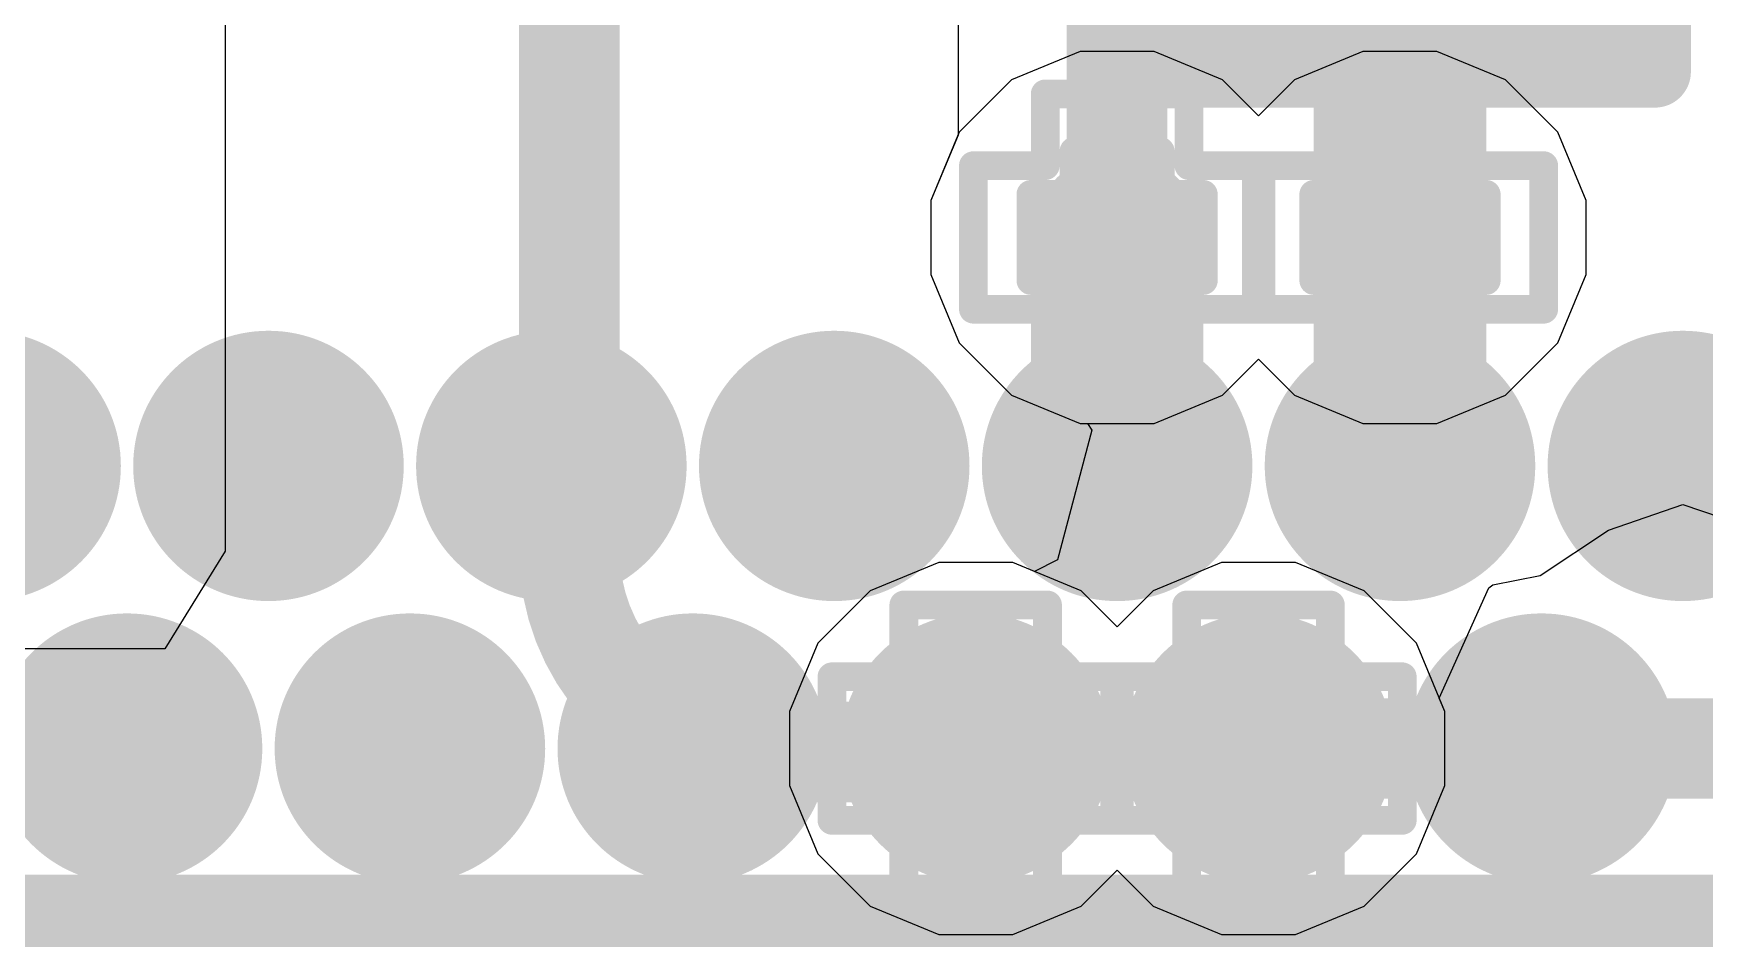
# Model space of a CAD drawing. Header units: inches. Extents: x -2 to 5376, y -4 to 5426.
# Drawn here: x 122.421 to 125.375, y 41.584 to 43.186 of the extents above; entities that cross this region are included whole.
import ezdxf

# ---------------------------------------------------------------- set-up
doc = ezdxf.new("R2010")
doc.units = ezdxf.units.IN
for name, color, linetype in [('Bottom Layer', 5, 'Continuous'), ('Bottom Overlay', 54, 'Continuous'), ('Bottom Paste', 16, 'Continuous'), ('Bottom Solder', 6, 'Continuous'), ('Drill Drawing', 1, 'Continuous'), ('Layer 1', 16, 'Continuous'), ('Layer 2', 76, 'Continuous'), ('Top Layer', 1, 'Continuous'), ('Top Paste', 8, 'Continuous'), ('Top Solder', 216, 'Continuous'), ('Via Holes', 16, 'Continuous')]:
    doc.layers.add(name, color=color, linetype=linetype)

# ---------------------------------------------------------------- blocks, each defined once
blk = doc.blocks.new('AQFN_73_EP_7_7__144')
at = {"layer": 'Top Layer'}
h = blk.add_hatch(color=1, dxfattribs=at)
edge = h.paths.add_edge_path()
edge.add_arc((-1.25, 3.25), 0.1375, 0, 360)
h = blk.add_hatch(color=1, dxfattribs=at)
edge = h.paths.add_edge_path()
edge.add_arc((-0.75, 3.25), 0.1375, 0, 360)
h = blk.add_hatch(color=1, dxfattribs=at)
edge = h.paths.add_edge_path()
edge.add_arc((-0.25, 3.25), 0.1375, 0, 360)
h = blk.add_hatch(color=1, dxfattribs=at)
edge = h.paths.add_edge_path()
edge.add_arc((0.25, 3.25), 0.1375, 0, 360)
h = blk.add_hatch(color=1, dxfattribs=at)
edge = h.paths.add_edge_path()
edge.add_arc((0.75, 3.25), 0.1375, 0, 360)
h = blk.add_hatch(color=1, dxfattribs=at)
edge = h.paths.add_edge_path()
edge.add_arc((1.25, 3.25), 0.1375, 0, 360)
h = blk.add_hatch(color=1, dxfattribs=at)
edge = h.paths.add_edge_path()
edge.add_arc((1.75, 3.25), 0.1375, 0, 360)
h = blk.add_hatch(color=1, dxfattribs=at)
edge = h.paths.add_edge_path()
edge.add_arc((-1, 2.75), 0.1375, 0, 360)
h = blk.add_hatch(color=1, dxfattribs=at)
edge = h.paths.add_edge_path()
edge.add_arc((-0.5, 2.75), 0.1375, 0, 360)
h = blk.add_hatch(color=1, dxfattribs=at)
edge = h.paths.add_edge_path()
edge.add_arc((0, 2.75), 0.1375, 0, 360)
h = blk.add_hatch(color=1, dxfattribs=at)
edge = h.paths.add_edge_path()
edge.add_arc((0.5, 2.75), 0.1375, 0, 360)
h = blk.add_hatch(color=1, dxfattribs=at)
edge = h.paths.add_edge_path()
edge.add_arc((1, 2.75), 0.1375, 0, 360)
h = blk.add_hatch(color=1, dxfattribs=at)
edge = h.paths.add_edge_path()
edge.add_arc((1.5, 2.75), 0.1375, 0, 360)
blk.add_hatch(color=1, dxfattribs=at).paths.add_polyline_path([(-2.425, 2.425), (2.425, 2.425), (2.425, -2.425), (-2.425, -2.425)])
at = {"layer": 'Top Paste'}
h = blk.add_hatch(color=8, dxfattribs=at)
edge = h.paths.add_edge_path()
edge.add_arc((-1.25, 3.25), 0.1375, 0, 360)
h = blk.add_hatch(color=8, dxfattribs=at)
edge = h.paths.add_edge_path()
edge.add_arc((-0.75, 3.25), 0.1375, 0, 360)
h = blk.add_hatch(color=8, dxfattribs=at)
edge = h.paths.add_edge_path()
edge.add_arc((-0.25, 3.25), 0.1375, 0, 360)
h = blk.add_hatch(color=8, dxfattribs=at)
edge = h.paths.add_edge_path()
edge.add_arc((0.25, 3.25), 0.1375, 0, 360)
h = blk.add_hatch(color=8, dxfattribs=at)
edge = h.paths.add_edge_path()
edge.add_arc((0.75, 3.25), 0.1375, 0, 360)
h = blk.add_hatch(color=8, dxfattribs=at)
edge = h.paths.add_edge_path()
edge.add_arc((1.25, 3.25), 0.1375, 0, 360)
h = blk.add_hatch(color=8, dxfattribs=at)
edge = h.paths.add_edge_path()
edge.add_arc((1.75, 3.25), 0.1375, 0, 360)
h = blk.add_hatch(color=8, dxfattribs=at)
edge = h.paths.add_edge_path()
edge.add_arc((-1, 2.75), 0.1375, 0, 360)
h = blk.add_hatch(color=8, dxfattribs=at)
edge = h.paths.add_edge_path()
edge.add_arc((-0.5, 2.75), 0.1375, 0, 360)
h = blk.add_hatch(color=8, dxfattribs=at)
edge = h.paths.add_edge_path()
edge.add_arc((0, 2.75), 0.1375, 0, 360)
h = blk.add_hatch(color=8, dxfattribs=at)
edge = h.paths.add_edge_path()
edge.add_arc((0.5, 2.75), 0.1375, 0, 360)
h = blk.add_hatch(color=8, dxfattribs=at)
edge = h.paths.add_edge_path()
edge.add_arc((1, 2.75), 0.1375, 0, 360)
h = blk.add_hatch(color=8, dxfattribs=at)
edge = h.paths.add_edge_path()
edge.add_arc((1.5, 2.75), 0.1375, 0, 360)
at = {"layer": 'Top Solder'}
h = blk.add_hatch(color=216, dxfattribs=at)
edge = h.paths.add_edge_path()
edge.add_arc((-1.25, 3.25), 0.2391, 0, 360)
h = blk.add_hatch(color=216, dxfattribs=at)
edge = h.paths.add_edge_path()
edge.add_arc((-0.75, 3.25), 0.2391, 0, 360)
h = blk.add_hatch(color=216, dxfattribs=at)
edge = h.paths.add_edge_path()
edge.add_arc((-0.25, 3.25), 0.2391, 0, 360)
h = blk.add_hatch(color=216, dxfattribs=at)
edge = h.paths.add_edge_path()
edge.add_arc((0.25, 3.25), 0.2391, 0, 360)
h = blk.add_hatch(color=216, dxfattribs=at)
edge = h.paths.add_edge_path()
edge.add_arc((0.75, 3.25), 0.2391, 0, 360)
h = blk.add_hatch(color=216, dxfattribs=at)
edge = h.paths.add_edge_path()
edge.add_arc((1.25, 3.25), 0.2391, 0, 360)
h = blk.add_hatch(color=216, dxfattribs=at)
edge = h.paths.add_edge_path()
edge.add_arc((1.75, 3.25), 0.2391, 0, 360)
h = blk.add_hatch(color=216, dxfattribs=at)
edge = h.paths.add_edge_path()
edge.add_arc((-1, 2.75), 0.2391, 0, 360)
h = blk.add_hatch(color=216, dxfattribs=at)
edge = h.paths.add_edge_path()
edge.add_arc((-0.5, 2.75), 0.2391, 0, 360)
h = blk.add_hatch(color=216, dxfattribs=at)
edge = h.paths.add_edge_path()
edge.add_arc((0, 2.75), 0.2391, 0, 360)
h = blk.add_hatch(color=216, dxfattribs=at)
edge = h.paths.add_edge_path()
edge.add_arc((0.5, 2.75), 0.2391, 0, 360)
h = blk.add_hatch(color=216, dxfattribs=at)
edge = h.paths.add_edge_path()
edge.add_arc((1, 2.75), 0.2391, 0, 360)
h = blk.add_hatch(color=216, dxfattribs=at)
edge = h.paths.add_edge_path()
edge.add_arc((1.5, 2.75), 0.2391, 0, 360)
blk.add_hatch(color=216, dxfattribs=at).paths.add_polyline_path([(-2.5266, 2.5266), (2.5266, 2.5266), (2.5266, -2.5266), (-2.5266, -2.5266)])
blk = doc.blocks.new('C___0402_B_311')
at = {"layer": 'Bottom Layer'}
for points in [[(-0.2413, 0.3175), (-0.2413, -0.3175), (-0.6985, -0.3175), (-0.6985, 0.3175)], [(0.6985, 0.3175), (0.6985, -0.3175), (0.2413, -0.3175), (0.2413, 0.3175)]]:
    blk.add_hatch(color=5, dxfattribs=at).paths.add_polyline_path(points)
at = {"layer": 'Bottom Paste'}
for points in [[(-0.2413, 0.3175), (-0.2413, -0.3175), (-0.6985, -0.3175), (-0.6985, 0.3175)], [(0.6985, 0.3175), (0.6985, -0.3175), (0.2413, -0.3175), (0.2413, 0.3175)]]:
    blk.add_hatch(color=16, dxfattribs=at).paths.add_polyline_path(points)
at = {"layer": 'Bottom Solder'}
for points in [[(-0.1813, 0.3775), (-0.1813, -0.3775), (-0.7585, -0.3775), (-0.7585, 0.3775)], [(0.7585, 0.3775), (0.7585, -0.3775), (0.1813, -0.3775), (0.1813, 0.3775)]]:
    blk.add_hatch(color=6, dxfattribs=at).paths.add_polyline_path(points)
at = {"layer": 'Bottom Overlay'}
for points in [[(-0.7874, 0.4064, 0.127, 0.127, 0), (-0.2794, 0.4064, 0.127, 0.127, 0)], [(-0.7874, 0.4064, 0.127, 0.127, 0), (-0.7874, -0.4064, 0.127, 0.127, 0)], [(0.2794, 0.4064, 0.127, 0.127, 0), (0.7874, 0.4064, 0.127, 0.127, 0)], [(0.7874, 0.4064, 0.127, 0.127, 0), (0.7874, -0.4064, 0.127, 0.127, 0)], [(-0.7874, -0.4064, 0.127, 0.127, 0), (-0.2794, -0.4064, 0.127, 0.127, 0)], [(0.2794, -0.4064, 0.127, 0.127, 0), (0.7874, -0.4064, 0.127, 0.127, 0)]]:
    blk.add_lwpolyline(points, format="xyseb", dxfattribs=at)
for points in [[(-0.8191, 0.4064, 0.0635, 0.0635, 1), (-0.7556, 0.4064, 0.0635, 0.0635, 1)], [(-0.8191, 0.4064, 0.0635, 0.0635, 1), (-0.7556, 0.4064, 0.0635, 0.0635, 1)], [(-0.3111, 0.4064, 0.0635, 0.0635, 1), (-0.2477, 0.4064, 0.0635, 0.0635, 1)], [(0.2477, 0.4064, 0.0635, 0.0635, 1), (0.3111, 0.4064, 0.0635, 0.0635, 1)], [(0.7556, 0.4064, 0.0635, 0.0635, 1), (0.8191, 0.4064, 0.0635, 0.0635, 1)], [(0.7556, 0.4064, 0.0635, 0.0635, 1), (0.8191, 0.4064, 0.0635, 0.0635, 1)], [(-0.8191, -0.4064, 0.0635, 0.0635, 1), (-0.7556, -0.4064, 0.0635, 0.0635, 1)], [(-0.8191, -0.4064, 0.0635, 0.0635, 1), (-0.7556, -0.4064, 0.0635, 0.0635, 1)], [(-0.3111, -0.4064, 0.0635, 0.0635, 1), (-0.2477, -0.4064, 0.0635, 0.0635, 1)], [(0.2477, -0.4064, 0.0635, 0.0635, 1), (0.3111, -0.4064, 0.0635, 0.0635, 1)], [(0.7556, -0.4064, 0.0635, 0.0635, 1), (0.8191, -0.4064, 0.0635, 0.0635, 1)], [(0.7556, -0.4064, 0.0635, 0.0635, 1), (0.8191, -0.4064, 0.0635, 0.0635, 1)]]:
    blk.add_lwpolyline(points, format="xyseb", close=True, dxfattribs=at)

msp = doc.modelspace()

# ---------------------------------------------------------------- hatches: boundary and pattern name
at = {"layer": 'Bottom Layer'}
h = msp.add_hatch(color=5, dxfattribs=at)
edge = h.paths.add_edge_path()
edge.add_arc((124.3366, 42.8246), 0.15, 0, 360)
h = msp.add_hatch(color=5, dxfattribs=at)
edge = h.paths.add_edge_path()
edge.add_arc((124.8366, 42.8246), 0.15, 0, 360)
h = msp.add_hatch(color=5, dxfattribs=at)
edge = h.paths.add_edge_path()
edge.add_arc((124.0866, 41.9204), 0.15, 0, 360)
h = msp.add_hatch(color=5, dxfattribs=at)
edge = h.paths.add_edge_path()
edge.add_arc((124.5866, 41.9204), 0.15, 0, 360)
at = {"layer": 'Layer 1'}
h = msp.add_hatch(color=16, dxfattribs=at)
edge = h.paths.add_edge_path()
edge.add_arc((124.3366, 42.8246), 0.15, 0, 360)
h = msp.add_hatch(color=16, dxfattribs=at)
edge = h.paths.add_edge_path()
edge.add_arc((124.8366, 42.8246), 0.15, 0, 360)
h = msp.add_hatch(color=16, dxfattribs=at)
edge = h.paths.add_edge_path()
edge.add_arc((124.0866, 41.9204), 0.15, 0, 360)
h = msp.add_hatch(color=16, dxfattribs=at)
edge = h.paths.add_edge_path()
edge.add_arc((124.5866, 41.9204), 0.15, 0, 360)
at = {"layer": 'Layer 2'}
h = msp.add_hatch(color=76, dxfattribs=at)
edge = h.paths.add_edge_path()
edge.add_arc((124.3366, 42.8246), 0.15, 0, 360)
h = msp.add_hatch(color=76, dxfattribs=at)
edge = h.paths.add_edge_path()
edge.add_arc((124.8366, 42.8246), 0.15, 0, 360)
h = msp.add_hatch(color=76, dxfattribs=at)
edge = h.paths.add_edge_path()
edge.add_arc((124.0866, 41.9204), 0.15, 0, 360)
h = msp.add_hatch(color=76, dxfattribs=at)
edge = h.paths.add_edge_path()
edge.add_arc((124.5866, 41.9204), 0.15, 0, 360)
at = {"layer": 'Top Layer'}
h = msp.add_hatch(color=1, dxfattribs=at)
edge = h.paths.add_edge_path()
edge.add_arc((124.3366, 42.8246), 0.15, 0, 360)
h = msp.add_hatch(color=1, dxfattribs=at)
edge = h.paths.add_edge_path()
edge.add_arc((124.8366, 42.8246), 0.15, 0, 360)
h = msp.add_hatch(color=1, dxfattribs=at)
edge = h.paths.add_edge_path()
edge.add_arc((124.0866, 41.9204), 0.15, 0, 360)
h = msp.add_hatch(color=1, dxfattribs=at)
edge = h.paths.add_edge_path()
edge.add_arc((124.5866, 41.9204), 0.15, 0, 360)
at = {"layer": 'Via Holes'}
h = msp.add_hatch(color=7, dxfattribs=at)
edge = h.paths.add_edge_path()
edge.add_arc((124.3366, 42.8246), 0.075, 0, 360)
h = msp.add_hatch(color=7, dxfattribs=at)
edge = h.paths.add_edge_path()
edge.add_arc((124.8366, 42.8246), 0.075, 0, 360)
h = msp.add_hatch(color=7, dxfattribs=at)
edge = h.paths.add_edge_path()
edge.add_arc((124.0866, 41.9204), 0.075, 0, 360)
h = msp.add_hatch(color=7, dxfattribs=at)
edge = h.paths.add_edge_path()
edge.add_arc((124.5866, 41.9204), 0.075, 0, 360)

# ---------------------------------------------------------------- linework, layer by layer
at = {"layer": 'Bottom Layer'}
for p, q in [((124.0554, 44.1718), (124.0554, 43.0054)), ((124.0554, 43.0054), (124.0076, 42.89)), ((124.0076, 42.89), (124.0076, 42.7592)), ((124.0076, 42.7592), (124.0577, 42.6382)), ((124.0577, 42.6382), (124.1502, 42.5457)), ((124.1502, 42.5457), (124.2712, 42.4956)), ((124.2919, 42.4837), (124.2311, 42.2541)), ((124.2712, 42.4956), (124.284, 42.4956)), ((124.284, 42.4956), (124.2919, 42.4837)), ((125.2049, 42.307), (125.3366, 42.3523)), ((125.3366, 42.3523), (125.4683, 42.307)), ((125.0844, 42.2264), (125.2049, 42.307)), ((124.0212, 42.2494), (123.9002, 42.1993)), ((124.152, 42.2494), (124.0212, 42.2494)), ((124.1907, 42.2334), (124.152, 42.2494)), ((124.2311, 42.2541), (124.1907, 42.2334)), ((125.0006, 42.2098), (125.0844, 42.2264)), ((123.9002, 42.1993), (123.8077, 42.1068)), ((124.9057, 42.0096), (124.9939, 42.2046)), ((124.9939, 42.2046), (125.0006, 42.2098)), ((123.8077, 42.1068), (123.7576, 41.9858)), ((124.9156, 41.9858), (124.9057, 42.0096)), ((123.7576, 41.9858), (123.7576, 41.855)), ((124.9156, 41.855), (124.9156, 41.9858)), ((123.7576, 41.855), (123.8077, 41.734)), ((124.8655, 41.734), (124.9156, 41.855)), ((123.8077, 41.734), (123.9002, 41.6415)), ((124.773, 41.6415), (124.8655, 41.734)), ((124.273, 41.6415), (124.3366, 41.7051)), ((124.3366, 41.7051), (124.4002, 41.6415)), ((123.9002, 41.6415), (124.0212, 41.5914)), ((124.152, 41.5914), (124.273, 41.6415)), ((124.4002, 41.6415), (124.5212, 41.5914)), ((124.652, 41.5914), (124.773, 41.6415)), ((124.0212, 41.5914), (124.152, 41.5914)), ((124.5212, 41.5914), (124.652, 41.5914))]:
    msp.add_line(p, q, dxfattribs=at)
msp.add_lwpolyline([(124.8366, 42.8246, 0.254, 0.254, 0), (124.8366, 43.3909, 0.254, 0.254, 0)], format="xyseb", dxfattribs=at)
msp.add_lwpolyline([(124.7731, 42.8246, 0.127, 0.127, 1), (124.9001, 42.8246, 0.127, 0.127, 1)], format="xyseb", close=True, dxfattribs=at)
at = {"layer": 'Drill Drawing'}
for points in [[(124.2096, 42.9516, 0.0508, 0.0508, 0), (124.2096, 43.0786, 0.0508, 0.0508, 0)], [(124.2096, 43.0786, 0.0508, 0.0508, 0), (124.4636, 43.0786, 0.0508, 0.0508, 0)], [(124.4636, 42.9516, 0.0508, 0.0508, 0), (124.4636, 43.0786, 0.0508, 0.0508, 0)], [(124.7096, 42.9516, 0.0508, 0.0508, 0), (124.7096, 43.0786, 0.0508, 0.0508, 0)], [(124.7096, 43.0786, 0.0508, 0.0508, 0), (124.9636, 43.0786, 0.0508, 0.0508, 0)], [(124.9636, 42.9516, 0.0508, 0.0508, 0), (124.9636, 43.0786, 0.0508, 0.0508, 0)], [(124.2604, 42.9008, 0.0508, 0.0508, 0), (124.2604, 42.977, 0.0508, 0.0508, 0)], [(124.2604, 42.977, 0.0508, 0.0508, 0), (124.4128, 42.977, 0.0508, 0.0508, 0)], [(124.4128, 42.9008, 0.0508, 0.0508, 0), (124.4128, 42.977, 0.0508, 0.0508, 0)], [(124.7604, 42.9008, 0.0508, 0.0508, 0), (124.7604, 42.977, 0.0508, 0.0508, 0)], [(124.7604, 42.977, 0.0508, 0.0508, 0), (124.9128, 42.977, 0.0508, 0.0508, 0)], [(124.9128, 42.9008, 0.0508, 0.0508, 0), (124.9128, 42.977, 0.0508, 0.0508, 0)], [(124.0826, 42.6976, 0.0508, 0.0508, 0), (124.0826, 42.9516, 0.0508, 0.0508, 0)], [(124.0826, 42.9516, 0.0508, 0.0508, 0), (124.2096, 42.9516, 0.0508, 0.0508, 0)], [(124.4636, 42.9516, 0.0508, 0.0508, 0), (124.5906, 42.9516, 0.0508, 0.0508, 0)], [(124.5826, 42.6976, 0.0508, 0.0508, 0), (124.5826, 42.9516, 0.0508, 0.0508, 0)], [(124.5826, 42.9516, 0.0508, 0.0508, 0), (124.7096, 42.9516, 0.0508, 0.0508, 0)], [(124.5906, 42.6976, 0.0508, 0.0508, 0), (124.5906, 42.9516, 0.0508, 0.0508, 0)], [(124.9636, 42.9516, 0.0508, 0.0508, 0), (125.0906, 42.9516, 0.0508, 0.0508, 0)], [(125.0906, 42.6976, 0.0508, 0.0508, 0), (125.0906, 42.9516, 0.0508, 0.0508, 0)], [(124.1842, 42.7484, 0.0508, 0.0508, 0), (124.1842, 42.9008, 0.0508, 0.0508, 0)], [(124.1842, 42.9008, 0.0508, 0.0508, 0), (124.2604, 42.9008, 0.0508, 0.0508, 0)], [(124.4128, 42.9008, 0.0508, 0.0508, 0), (124.489, 42.9008, 0.0508, 0.0508, 0)], [(124.489, 42.7484, 0.0508, 0.0508, 0), (124.489, 42.9008, 0.0508, 0.0508, 0)], [(124.6842, 42.7484, 0.0508, 0.0508, 0), (124.6842, 42.9008, 0.0508, 0.0508, 0)], [(124.6842, 42.9008, 0.0508, 0.0508, 0), (124.7604, 42.9008, 0.0508, 0.0508, 0)], [(124.9128, 42.9008, 0.0508, 0.0508, 0), (124.989, 42.9008, 0.0508, 0.0508, 0)], [(124.989, 42.7484, 0.0508, 0.0508, 0), (124.989, 42.9008, 0.0508, 0.0508, 0)], [(124.1842, 42.7484, 0.0508, 0.0508, 0), (124.2604, 42.7484, 0.0508, 0.0508, 0)], [(124.2604, 42.6722, 0.0508, 0.0508, 0), (124.2604, 42.7484, 0.0508, 0.0508, 0)], [(124.4128, 42.7484, 0.0508, 0.0508, 0), (124.489, 42.7484, 0.0508, 0.0508, 0)], [(124.4128, 42.6722, 0.0508, 0.0508, 0), (124.4128, 42.7484, 0.0508, 0.0508, 0)], [(124.6842, 42.7484, 0.0508, 0.0508, 0), (124.7604, 42.7484, 0.0508, 0.0508, 0)], [(124.7604, 42.6722, 0.0508, 0.0508, 0), (124.7604, 42.7484, 0.0508, 0.0508, 0)], [(124.9128, 42.7484, 0.0508, 0.0508, 0), (124.989, 42.7484, 0.0508, 0.0508, 0)], [(124.9128, 42.6722, 0.0508, 0.0508, 0), (124.9128, 42.7484, 0.0508, 0.0508, 0)], [(124.0826, 42.6976, 0.0508, 0.0508, 0), (124.2096, 42.6976, 0.0508, 0.0508, 0)], [(124.2096, 42.5706, 0.0508, 0.0508, 0), (124.2096, 42.6976, 0.0508, 0.0508, 0)], [(124.4636, 42.6976, 0.0508, 0.0508, 0), (124.5906, 42.6976, 0.0508, 0.0508, 0)], [(124.4636, 42.5706, 0.0508, 0.0508, 0), (124.4636, 42.6976, 0.0508, 0.0508, 0)], [(124.5826, 42.6976, 0.0508, 0.0508, 0), (124.7096, 42.6976, 0.0508, 0.0508, 0)], [(124.7096, 42.5706, 0.0508, 0.0508, 0), (124.7096, 42.6976, 0.0508, 0.0508, 0)], [(124.9636, 42.6976, 0.0508, 0.0508, 0), (125.0906, 42.6976, 0.0508, 0.0508, 0)], [(124.9636, 42.5706, 0.0508, 0.0508, 0), (124.9636, 42.6976, 0.0508, 0.0508, 0)], [(124.2604, 42.6722, 0.0508, 0.0508, 0), (124.4128, 42.6722, 0.0508, 0.0508, 0)], [(124.7604, 42.6722, 0.0508, 0.0508, 0), (124.9128, 42.6722, 0.0508, 0.0508, 0)], [(124.2096, 42.5706, 0.0508, 0.0508, 0), (124.4636, 42.5706, 0.0508, 0.0508, 0)], [(124.7096, 42.5706, 0.0508, 0.0508, 0), (124.9636, 42.5706, 0.0508, 0.0508, 0)], [(123.9596, 42.0474, 0.0508, 0.0508, 0), (123.9596, 42.1744, 0.0508, 0.0508, 0)], [(123.9596, 42.1744, 0.0508, 0.0508, 0), (124.2136, 42.1744, 0.0508, 0.0508, 0)], [(124.2136, 42.0474, 0.0508, 0.0508, 0), (124.2136, 42.1744, 0.0508, 0.0508, 0)], [(124.4596, 42.0474, 0.0508, 0.0508, 0), (124.4596, 42.1744, 0.0508, 0.0508, 0)], [(124.4596, 42.1744, 0.0508, 0.0508, 0), (124.7136, 42.1744, 0.0508, 0.0508, 0)], [(124.7136, 42.0474, 0.0508, 0.0508, 0), (124.7136, 42.1744, 0.0508, 0.0508, 0)], [(124.0104, 41.9966, 0.0508, 0.0508, 0), (124.0104, 42.0728, 0.0508, 0.0508, 0)], [(124.0104, 42.0728, 0.0508, 0.0508, 0), (124.1628, 42.0728, 0.0508, 0.0508, 0)], [(124.1628, 41.9966, 0.0508, 0.0508, 0), (124.1628, 42.0728, 0.0508, 0.0508, 0)], [(124.5104, 41.9966, 0.0508, 0.0508, 0), (124.5104, 42.0728, 0.0508, 0.0508, 0)], [(124.5104, 42.0728, 0.0508, 0.0508, 0), (124.6628, 42.0728, 0.0508, 0.0508, 0)], [(124.6628, 41.9966, 0.0508, 0.0508, 0), (124.6628, 42.0728, 0.0508, 0.0508, 0)], [(123.8326, 41.7934, 0.0508, 0.0508, 0), (123.8326, 42.0474, 0.0508, 0.0508, 0)], [(123.8326, 42.0474, 0.0508, 0.0508, 0), (123.9596, 42.0474, 0.0508, 0.0508, 0)], [(124.2136, 42.0474, 0.0508, 0.0508, 0), (124.3406, 42.0474, 0.0508, 0.0508, 0)], [(124.3326, 41.7934, 0.0508, 0.0508, 0), (124.3326, 42.0474, 0.0508, 0.0508, 0)], [(124.3326, 42.0474, 0.0508, 0.0508, 0), (124.4596, 42.0474, 0.0508, 0.0508, 0)], [(124.3406, 41.7934, 0.0508, 0.0508, 0), (124.3406, 42.0474, 0.0508, 0.0508, 0)], [(124.7136, 42.0474, 0.0508, 0.0508, 0), (124.8406, 42.0474, 0.0508, 0.0508, 0)], [(124.8406, 41.7934, 0.0508, 0.0508, 0), (124.8406, 42.0474, 0.0508, 0.0508, 0)], [(123.9342, 41.8442, 0.0508, 0.0508, 0), (123.9342, 41.9966, 0.0508, 0.0508, 0)], [(123.9342, 41.9966, 0.0508, 0.0508, 0), (124.0104, 41.9966, 0.0508, 0.0508, 0)], [(124.1628, 41.9966, 0.0508, 0.0508, 0), (124.239, 41.9966, 0.0508, 0.0508, 0)], [(124.239, 41.8442, 0.0508, 0.0508, 0), (124.239, 41.9966, 0.0508, 0.0508, 0)], [(124.4342, 41.8442, 0.0508, 0.0508, 0), (124.4342, 41.9966, 0.0508, 0.0508, 0)], [(124.4342, 41.9966, 0.0508, 0.0508, 0), (124.5104, 41.9966, 0.0508, 0.0508, 0)], [(124.6628, 41.9966, 0.0508, 0.0508, 0), (124.739, 41.9966, 0.0508, 0.0508, 0)], [(124.739, 41.8442, 0.0508, 0.0508, 0), (124.739, 41.9966, 0.0508, 0.0508, 0)], [(123.9342, 41.8442, 0.0508, 0.0508, 0), (124.0104, 41.8442, 0.0508, 0.0508, 0)], [(124.0104, 41.768, 0.0508, 0.0508, 0), (124.0104, 41.8442, 0.0508, 0.0508, 0)], [(124.1628, 41.8442, 0.0508, 0.0508, 0), (124.239, 41.8442, 0.0508, 0.0508, 0)], [(124.1628, 41.768, 0.0508, 0.0508, 0), (124.1628, 41.8442, 0.0508, 0.0508, 0)], [(124.4342, 41.8442, 0.0508, 0.0508, 0), (124.5104, 41.8442, 0.0508, 0.0508, 0)], [(124.5104, 41.768, 0.0508, 0.0508, 0), (124.5104, 41.8442, 0.0508, 0.0508, 0)], [(124.6628, 41.8442, 0.0508, 0.0508, 0), (124.739, 41.8442, 0.0508, 0.0508, 0)], [(124.6628, 41.768, 0.0508, 0.0508, 0), (124.6628, 41.8442, 0.0508, 0.0508, 0)], [(123.8326, 41.7934, 0.0508, 0.0508, 0), (123.9596, 41.7934, 0.0508, 0.0508, 0)], [(123.9596, 41.6664, 0.0508, 0.0508, 0), (123.9596, 41.7934, 0.0508, 0.0508, 0)], [(124.2136, 41.7934, 0.0508, 0.0508, 0), (124.3406, 41.7934, 0.0508, 0.0508, 0)], [(124.2136, 41.6664, 0.0508, 0.0508, 0), (124.2136, 41.7934, 0.0508, 0.0508, 0)], [(124.3326, 41.7934, 0.0508, 0.0508, 0), (124.4596, 41.7934, 0.0508, 0.0508, 0)], [(124.4596, 41.6664, 0.0508, 0.0508, 0), (124.4596, 41.7934, 0.0508, 0.0508, 0)], [(124.7136, 41.7934, 0.0508, 0.0508, 0), (124.8406, 41.7934, 0.0508, 0.0508, 0)], [(124.7136, 41.6664, 0.0508, 0.0508, 0), (124.7136, 41.7934, 0.0508, 0.0508, 0)], [(124.0104, 41.768, 0.0508, 0.0508, 0), (124.1628, 41.768, 0.0508, 0.0508, 0)], [(124.5104, 41.768, 0.0508, 0.0508, 0), (124.6628, 41.768, 0.0508, 0.0508, 0)], [(123.9596, 41.6664, 0.0508, 0.0508, 0), (124.2136, 41.6664, 0.0508, 0.0508, 0)], [(124.4596, 41.6664, 0.0508, 0.0508, 0), (124.7136, 41.6664, 0.0508, 0.0508, 0)]]:
    msp.add_lwpolyline(points, format="xyseb", dxfattribs=at)
for points in [[(124.1969, 43.0786, 0.0254, 0.0254, 1), (124.2223, 43.0786, 0.0254, 0.0254, 1)], [(124.1969, 43.0786, 0.0254, 0.0254, 1), (124.2223, 43.0786, 0.0254, 0.0254, 1)], [(124.4509, 43.0786, 0.0254, 0.0254, 1), (124.4763, 43.0786, 0.0254, 0.0254, 1)], [(124.4509, 43.0786, 0.0254, 0.0254, 1), (124.4763, 43.0786, 0.0254, 0.0254, 1)], [(124.6969, 43.0786, 0.0254, 0.0254, 1), (124.7223, 43.0786, 0.0254, 0.0254, 1)], [(124.6969, 43.0786, 0.0254, 0.0254, 1), (124.7223, 43.0786, 0.0254, 0.0254, 1)], [(124.9509, 43.0786, 0.0254, 0.0254, 1), (124.9763, 43.0786, 0.0254, 0.0254, 1)], [(124.9509, 43.0786, 0.0254, 0.0254, 1), (124.9763, 43.0786, 0.0254, 0.0254, 1)], [(124.2477, 42.977, 0.0254, 0.0254, 1), (124.2731, 42.977, 0.0254, 0.0254, 1)], [(124.2477, 42.977, 0.0254, 0.0254, 1), (124.2731, 42.977, 0.0254, 0.0254, 1)], [(124.4001, 42.977, 0.0254, 0.0254, 1), (124.4255, 42.977, 0.0254, 0.0254, 1)], [(124.4001, 42.977, 0.0254, 0.0254, 1), (124.4255, 42.977, 0.0254, 0.0254, 1)], [(124.7477, 42.977, 0.0254, 0.0254, 1), (124.7731, 42.977, 0.0254, 0.0254, 1)], [(124.7477, 42.977, 0.0254, 0.0254, 1), (124.7731, 42.977, 0.0254, 0.0254, 1)], [(124.9001, 42.977, 0.0254, 0.0254, 1), (124.9255, 42.977, 0.0254, 0.0254, 1)], [(124.9001, 42.977, 0.0254, 0.0254, 1), (124.9255, 42.977, 0.0254, 0.0254, 1)], [(124.0699, 42.9516, 0.0254, 0.0254, 1), (124.0953, 42.9516, 0.0254, 0.0254, 1)], [(124.0699, 42.9516, 0.0254, 0.0254, 1), (124.0953, 42.9516, 0.0254, 0.0254, 1)], [(124.1969, 42.9516, 0.0254, 0.0254, 1), (124.2223, 42.9516, 0.0254, 0.0254, 1)], [(124.1969, 42.9516, 0.0254, 0.0254, 1), (124.2223, 42.9516, 0.0254, 0.0254, 1)], [(124.4509, 42.9516, 0.0254, 0.0254, 1), (124.4763, 42.9516, 0.0254, 0.0254, 1)], [(124.4509, 42.9516, 0.0254, 0.0254, 1), (124.4763, 42.9516, 0.0254, 0.0254, 1)], [(124.5699, 42.9516, 0.0254, 0.0254, 1), (124.5953, 42.9516, 0.0254, 0.0254, 1)], [(124.5699, 42.9516, 0.0254, 0.0254, 1), (124.5953, 42.9516, 0.0254, 0.0254, 1)], [(124.5779, 42.9516, 0.0254, 0.0254, 1), (124.6033, 42.9516, 0.0254, 0.0254, 1)], [(124.5779, 42.9516, 0.0254, 0.0254, 1), (124.6033, 42.9516, 0.0254, 0.0254, 1)], [(124.6969, 42.9516, 0.0254, 0.0254, 1), (124.7223, 42.9516, 0.0254, 0.0254, 1)], [(124.6969, 42.9516, 0.0254, 0.0254, 1), (124.7223, 42.9516, 0.0254, 0.0254, 1)], [(124.9509, 42.9516, 0.0254, 0.0254, 1), (124.9763, 42.9516, 0.0254, 0.0254, 1)], [(124.9509, 42.9516, 0.0254, 0.0254, 1), (124.9763, 42.9516, 0.0254, 0.0254, 1)], [(125.0779, 42.9516, 0.0254, 0.0254, 1), (125.1033, 42.9516, 0.0254, 0.0254, 1)], [(125.0779, 42.9516, 0.0254, 0.0254, 1), (125.1033, 42.9516, 0.0254, 0.0254, 1)], [(124.1715, 42.9008, 0.0254, 0.0254, 1), (124.1969, 42.9008, 0.0254, 0.0254, 1)], [(124.1715, 42.9008, 0.0254, 0.0254, 1), (124.1969, 42.9008, 0.0254, 0.0254, 1)], [(124.2477, 42.9008, 0.0254, 0.0254, 1), (124.2731, 42.9008, 0.0254, 0.0254, 1)], [(124.2477, 42.9008, 0.0254, 0.0254, 1), (124.2731, 42.9008, 0.0254, 0.0254, 1)], [(124.4001, 42.9008, 0.0254, 0.0254, 1), (124.4255, 42.9008, 0.0254, 0.0254, 1)], [(124.4001, 42.9008, 0.0254, 0.0254, 1), (124.4255, 42.9008, 0.0254, 0.0254, 1)], [(124.4763, 42.9008, 0.0254, 0.0254, 1), (124.5017, 42.9008, 0.0254, 0.0254, 1)], [(124.4763, 42.9008, 0.0254, 0.0254, 1), (124.5017, 42.9008, 0.0254, 0.0254, 1)], [(124.6715, 42.9008, 0.0254, 0.0254, 1), (124.6969, 42.9008, 0.0254, 0.0254, 1)], [(124.6715, 42.9008, 0.0254, 0.0254, 1), (124.6969, 42.9008, 0.0254, 0.0254, 1)], [(124.7477, 42.9008, 0.0254, 0.0254, 1), (124.7731, 42.9008, 0.0254, 0.0254, 1)], [(124.7477, 42.9008, 0.0254, 0.0254, 1), (124.7731, 42.9008, 0.0254, 0.0254, 1)], [(124.9001, 42.9008, 0.0254, 0.0254, 1), (124.9255, 42.9008, 0.0254, 0.0254, 1)], [(124.9001, 42.9008, 0.0254, 0.0254, 1), (124.9255, 42.9008, 0.0254, 0.0254, 1)], [(124.9763, 42.9008, 0.0254, 0.0254, 1), (125.0017, 42.9008, 0.0254, 0.0254, 1)], [(124.9763, 42.9008, 0.0254, 0.0254, 1), (125.0017, 42.9008, 0.0254, 0.0254, 1)], [(124.1715, 42.7484, 0.0254, 0.0254, 1), (124.1969, 42.7484, 0.0254, 0.0254, 1)], [(124.1715, 42.7484, 0.0254, 0.0254, 1), (124.1969, 42.7484, 0.0254, 0.0254, 1)], [(124.2477, 42.7484, 0.0254, 0.0254, 1), (124.2731, 42.7484, 0.0254, 0.0254, 1)], [(124.2477, 42.7484, 0.0254, 0.0254, 1), (124.2731, 42.7484, 0.0254, 0.0254, 1)], [(124.4001, 42.7484, 0.0254, 0.0254, 1), (124.4255, 42.7484, 0.0254, 0.0254, 1)], [(124.4001, 42.7484, 0.0254, 0.0254, 1), (124.4255, 42.7484, 0.0254, 0.0254, 1)], [(124.4763, 42.7484, 0.0254, 0.0254, 1), (124.5017, 42.7484, 0.0254, 0.0254, 1)], [(124.4763, 42.7484, 0.0254, 0.0254, 1), (124.5017, 42.7484, 0.0254, 0.0254, 1)], [(124.6715, 42.7484, 0.0254, 0.0254, 1), (124.6969, 42.7484, 0.0254, 0.0254, 1)], [(124.6715, 42.7484, 0.0254, 0.0254, 1), (124.6969, 42.7484, 0.0254, 0.0254, 1)], [(124.7477, 42.7484, 0.0254, 0.0254, 1), (124.7731, 42.7484, 0.0254, 0.0254, 1)], [(124.7477, 42.7484, 0.0254, 0.0254, 1), (124.7731, 42.7484, 0.0254, 0.0254, 1)], [(124.9001, 42.7484, 0.0254, 0.0254, 1), (124.9255, 42.7484, 0.0254, 0.0254, 1)], [(124.9001, 42.7484, 0.0254, 0.0254, 1), (124.9255, 42.7484, 0.0254, 0.0254, 1)], [(124.9763, 42.7484, 0.0254, 0.0254, 1), (125.0017, 42.7484, 0.0254, 0.0254, 1)], [(124.9763, 42.7484, 0.0254, 0.0254, 1), (125.0017, 42.7484, 0.0254, 0.0254, 1)], [(124.0699, 42.6976, 0.0254, 0.0254, 1), (124.0953, 42.6976, 0.0254, 0.0254, 1)], [(124.0699, 42.6976, 0.0254, 0.0254, 1), (124.0953, 42.6976, 0.0254, 0.0254, 1)], [(124.1969, 42.6976, 0.0254, 0.0254, 1), (124.2223, 42.6976, 0.0254, 0.0254, 1)], [(124.1969, 42.6976, 0.0254, 0.0254, 1), (124.2223, 42.6976, 0.0254, 0.0254, 1)], [(124.4509, 42.6976, 0.0254, 0.0254, 1), (124.4763, 42.6976, 0.0254, 0.0254, 1)], [(124.4509, 42.6976, 0.0254, 0.0254, 1), (124.4763, 42.6976, 0.0254, 0.0254, 1)], [(124.5699, 42.6976, 0.0254, 0.0254, 1), (124.5953, 42.6976, 0.0254, 0.0254, 1)], [(124.5699, 42.6976, 0.0254, 0.0254, 1), (124.5953, 42.6976, 0.0254, 0.0254, 1)], [(124.5779, 42.6976, 0.0254, 0.0254, 1), (124.6033, 42.6976, 0.0254, 0.0254, 1)], [(124.5779, 42.6976, 0.0254, 0.0254, 1), (124.6033, 42.6976, 0.0254, 0.0254, 1)], [(124.6969, 42.6976, 0.0254, 0.0254, 1), (124.7223, 42.6976, 0.0254, 0.0254, 1)], [(124.6969, 42.6976, 0.0254, 0.0254, 1), (124.7223, 42.6976, 0.0254, 0.0254, 1)], [(124.9509, 42.6976, 0.0254, 0.0254, 1), (124.9763, 42.6976, 0.0254, 0.0254, 1)], [(124.9509, 42.6976, 0.0254, 0.0254, 1), (124.9763, 42.6976, 0.0254, 0.0254, 1)], [(125.0779, 42.6976, 0.0254, 0.0254, 1), (125.1033, 42.6976, 0.0254, 0.0254, 1)], [(125.0779, 42.6976, 0.0254, 0.0254, 1), (125.1033, 42.6976, 0.0254, 0.0254, 1)], [(124.2477, 42.6722, 0.0254, 0.0254, 1), (124.2731, 42.6722, 0.0254, 0.0254, 1)], [(124.2477, 42.6722, 0.0254, 0.0254, 1), (124.2731, 42.6722, 0.0254, 0.0254, 1)], [(124.4001, 42.6722, 0.0254, 0.0254, 1), (124.4255, 42.6722, 0.0254, 0.0254, 1)], [(124.4001, 42.6722, 0.0254, 0.0254, 1), (124.4255, 42.6722, 0.0254, 0.0254, 1)], [(124.7477, 42.6722, 0.0254, 0.0254, 1), (124.7731, 42.6722, 0.0254, 0.0254, 1)], [(124.7477, 42.6722, 0.0254, 0.0254, 1), (124.7731, 42.6722, 0.0254, 0.0254, 1)], [(124.9001, 42.6722, 0.0254, 0.0254, 1), (124.9255, 42.6722, 0.0254, 0.0254, 1)], [(124.9001, 42.6722, 0.0254, 0.0254, 1), (124.9255, 42.6722, 0.0254, 0.0254, 1)], [(124.1969, 42.5706, 0.0254, 0.0254, 1), (124.2223, 42.5706, 0.0254, 0.0254, 1)], [(124.1969, 42.5706, 0.0254, 0.0254, 1), (124.2223, 42.5706, 0.0254, 0.0254, 1)], [(124.4509, 42.5706, 0.0254, 0.0254, 1), (124.4763, 42.5706, 0.0254, 0.0254, 1)], [(124.4509, 42.5706, 0.0254, 0.0254, 1), (124.4763, 42.5706, 0.0254, 0.0254, 1)], [(124.6969, 42.5706, 0.0254, 0.0254, 1), (124.7223, 42.5706, 0.0254, 0.0254, 1)], [(124.6969, 42.5706, 0.0254, 0.0254, 1), (124.7223, 42.5706, 0.0254, 0.0254, 1)], [(124.9509, 42.5706, 0.0254, 0.0254, 1), (124.9763, 42.5706, 0.0254, 0.0254, 1)], [(124.9509, 42.5706, 0.0254, 0.0254, 1), (124.9763, 42.5706, 0.0254, 0.0254, 1)], [(123.9469, 42.1744, 0.0254, 0.0254, 1), (123.9723, 42.1744, 0.0254, 0.0254, 1)], [(123.9469, 42.1744, 0.0254, 0.0254, 1), (123.9723, 42.1744, 0.0254, 0.0254, 1)], [(124.2009, 42.1744, 0.0254, 0.0254, 1), (124.2263, 42.1744, 0.0254, 0.0254, 1)], [(124.2009, 42.1744, 0.0254, 0.0254, 1), (124.2263, 42.1744, 0.0254, 0.0254, 1)], [(124.4469, 42.1744, 0.0254, 0.0254, 1), (124.4723, 42.1744, 0.0254, 0.0254, 1)], [(124.4469, 42.1744, 0.0254, 0.0254, 1), (124.4723, 42.1744, 0.0254, 0.0254, 1)], [(124.7009, 42.1744, 0.0254, 0.0254, 1), (124.7263, 42.1744, 0.0254, 0.0254, 1)], [(124.7009, 42.1744, 0.0254, 0.0254, 1), (124.7263, 42.1744, 0.0254, 0.0254, 1)], [(123.9977, 42.0728, 0.0254, 0.0254, 1), (124.0231, 42.0728, 0.0254, 0.0254, 1)], [(123.9977, 42.0728, 0.0254, 0.0254, 1), (124.0231, 42.0728, 0.0254, 0.0254, 1)], [(124.1501, 42.0728, 0.0254, 0.0254, 1), (124.1755, 42.0728, 0.0254, 0.0254, 1)], [(124.1501, 42.0728, 0.0254, 0.0254, 1), (124.1755, 42.0728, 0.0254, 0.0254, 1)], [(124.4977, 42.0728, 0.0254, 0.0254, 1), (124.5231, 42.0728, 0.0254, 0.0254, 1)], [(124.4977, 42.0728, 0.0254, 0.0254, 1), (124.5231, 42.0728, 0.0254, 0.0254, 1)], [(124.6501, 42.0728, 0.0254, 0.0254, 1), (124.6755, 42.0728, 0.0254, 0.0254, 1)], [(124.6501, 42.0728, 0.0254, 0.0254, 1), (124.6755, 42.0728, 0.0254, 0.0254, 1)], [(123.8199, 42.0474, 0.0254, 0.0254, 1), (123.8453, 42.0474, 0.0254, 0.0254, 1)], [(123.8199, 42.0474, 0.0254, 0.0254, 1), (123.8453, 42.0474, 0.0254, 0.0254, 1)], [(123.9469, 42.0474, 0.0254, 0.0254, 1), (123.9723, 42.0474, 0.0254, 0.0254, 1)], [(123.9469, 42.0474, 0.0254, 0.0254, 1), (123.9723, 42.0474, 0.0254, 0.0254, 1)], [(124.2009, 42.0474, 0.0254, 0.0254, 1), (124.2263, 42.0474, 0.0254, 0.0254, 1)], [(124.2009, 42.0474, 0.0254, 0.0254, 1), (124.2263, 42.0474, 0.0254, 0.0254, 1)], [(124.3199, 42.0474, 0.0254, 0.0254, 1), (124.3453, 42.0474, 0.0254, 0.0254, 1)], [(124.3199, 42.0474, 0.0254, 0.0254, 1), (124.3453, 42.0474, 0.0254, 0.0254, 1)], [(124.3279, 42.0474, 0.0254, 0.0254, 1), (124.3533, 42.0474, 0.0254, 0.0254, 1)], [(124.3279, 42.0474, 0.0254, 0.0254, 1), (124.3533, 42.0474, 0.0254, 0.0254, 1)], [(124.4469, 42.0474, 0.0254, 0.0254, 1), (124.4723, 42.0474, 0.0254, 0.0254, 1)], [(124.4469, 42.0474, 0.0254, 0.0254, 1), (124.4723, 42.0474, 0.0254, 0.0254, 1)], [(124.7009, 42.0474, 0.0254, 0.0254, 1), (124.7263, 42.0474, 0.0254, 0.0254, 1)], [(124.7009, 42.0474, 0.0254, 0.0254, 1), (124.7263, 42.0474, 0.0254, 0.0254, 1)], [(124.8279, 42.0474, 0.0254, 0.0254, 1), (124.8533, 42.0474, 0.0254, 0.0254, 1)], [(124.8279, 42.0474, 0.0254, 0.0254, 1), (124.8533, 42.0474, 0.0254, 0.0254, 1)], [(123.9215, 41.9966, 0.0254, 0.0254, 1), (123.9469, 41.9966, 0.0254, 0.0254, 1)], [(123.9215, 41.9966, 0.0254, 0.0254, 1), (123.9469, 41.9966, 0.0254, 0.0254, 1)], [(123.9977, 41.9966, 0.0254, 0.0254, 1), (124.0231, 41.9966, 0.0254, 0.0254, 1)], [(123.9977, 41.9966, 0.0254, 0.0254, 1), (124.0231, 41.9966, 0.0254, 0.0254, 1)], [(124.1501, 41.9966, 0.0254, 0.0254, 1), (124.1755, 41.9966, 0.0254, 0.0254, 1)], [(124.1501, 41.9966, 0.0254, 0.0254, 1), (124.1755, 41.9966, 0.0254, 0.0254, 1)], [(124.2263, 41.9966, 0.0254, 0.0254, 1), (124.2517, 41.9966, 0.0254, 0.0254, 1)], [(124.2263, 41.9966, 0.0254, 0.0254, 1), (124.2517, 41.9966, 0.0254, 0.0254, 1)], [(124.4215, 41.9966, 0.0254, 0.0254, 1), (124.4469, 41.9966, 0.0254, 0.0254, 1)], [(124.4215, 41.9966, 0.0254, 0.0254, 1), (124.4469, 41.9966, 0.0254, 0.0254, 1)], [(124.4977, 41.9966, 0.0254, 0.0254, 1), (124.5231, 41.9966, 0.0254, 0.0254, 1)], [(124.4977, 41.9966, 0.0254, 0.0254, 1), (124.5231, 41.9966, 0.0254, 0.0254, 1)], [(124.6501, 41.9966, 0.0254, 0.0254, 1), (124.6755, 41.9966, 0.0254, 0.0254, 1)], [(124.6501, 41.9966, 0.0254, 0.0254, 1), (124.6755, 41.9966, 0.0254, 0.0254, 1)], [(124.7263, 41.9966, 0.0254, 0.0254, 1), (124.7517, 41.9966, 0.0254, 0.0254, 1)], [(124.7263, 41.9966, 0.0254, 0.0254, 1), (124.7517, 41.9966, 0.0254, 0.0254, 1)], [(123.9215, 41.8442, 0.0254, 0.0254, 1), (123.9469, 41.8442, 0.0254, 0.0254, 1)], [(123.9215, 41.8442, 0.0254, 0.0254, 1), (123.9469, 41.8442, 0.0254, 0.0254, 1)], [(123.9977, 41.8442, 0.0254, 0.0254, 1), (124.0231, 41.8442, 0.0254, 0.0254, 1)], [(123.9977, 41.8442, 0.0254, 0.0254, 1), (124.0231, 41.8442, 0.0254, 0.0254, 1)], [(124.1501, 41.8442, 0.0254, 0.0254, 1), (124.1755, 41.8442, 0.0254, 0.0254, 1)], [(124.1501, 41.8442, 0.0254, 0.0254, 1), (124.1755, 41.8442, 0.0254, 0.0254, 1)], [(124.2263, 41.8442, 0.0254, 0.0254, 1), (124.2517, 41.8442, 0.0254, 0.0254, 1)], [(124.2263, 41.8442, 0.0254, 0.0254, 1), (124.2517, 41.8442, 0.0254, 0.0254, 1)], [(124.4215, 41.8442, 0.0254, 0.0254, 1), (124.4469, 41.8442, 0.0254, 0.0254, 1)], [(124.4215, 41.8442, 0.0254, 0.0254, 1), (124.4469, 41.8442, 0.0254, 0.0254, 1)], [(124.4977, 41.8442, 0.0254, 0.0254, 1), (124.5231, 41.8442, 0.0254, 0.0254, 1)], [(124.4977, 41.8442, 0.0254, 0.0254, 1), (124.5231, 41.8442, 0.0254, 0.0254, 1)], [(124.6501, 41.8442, 0.0254, 0.0254, 1), (124.6755, 41.8442, 0.0254, 0.0254, 1)], [(124.6501, 41.8442, 0.0254, 0.0254, 1), (124.6755, 41.8442, 0.0254, 0.0254, 1)], [(124.7263, 41.8442, 0.0254, 0.0254, 1), (124.7517, 41.8442, 0.0254, 0.0254, 1)], [(124.7263, 41.8442, 0.0254, 0.0254, 1), (124.7517, 41.8442, 0.0254, 0.0254, 1)], [(123.8199, 41.7934, 0.0254, 0.0254, 1), (123.8453, 41.7934, 0.0254, 0.0254, 1)], [(123.8199, 41.7934, 0.0254, 0.0254, 1), (123.8453, 41.7934, 0.0254, 0.0254, 1)], [(123.9469, 41.7934, 0.0254, 0.0254, 1), (123.9723, 41.7934, 0.0254, 0.0254, 1)], [(123.9469, 41.7934, 0.0254, 0.0254, 1), (123.9723, 41.7934, 0.0254, 0.0254, 1)], [(124.2009, 41.7934, 0.0254, 0.0254, 1), (124.2263, 41.7934, 0.0254, 0.0254, 1)], [(124.2009, 41.7934, 0.0254, 0.0254, 1), (124.2263, 41.7934, 0.0254, 0.0254, 1)], [(124.3199, 41.7934, 0.0254, 0.0254, 1), (124.3453, 41.7934, 0.0254, 0.0254, 1)], [(124.3199, 41.7934, 0.0254, 0.0254, 1), (124.3453, 41.7934, 0.0254, 0.0254, 1)], [(124.3279, 41.7934, 0.0254, 0.0254, 1), (124.3533, 41.7934, 0.0254, 0.0254, 1)], [(124.3279, 41.7934, 0.0254, 0.0254, 1), (124.3533, 41.7934, 0.0254, 0.0254, 1)], [(124.4469, 41.7934, 0.0254, 0.0254, 1), (124.4723, 41.7934, 0.0254, 0.0254, 1)], [(124.4469, 41.7934, 0.0254, 0.0254, 1), (124.4723, 41.7934, 0.0254, 0.0254, 1)], [(124.7009, 41.7934, 0.0254, 0.0254, 1), (124.7263, 41.7934, 0.0254, 0.0254, 1)], [(124.7009, 41.7934, 0.0254, 0.0254, 1), (124.7263, 41.7934, 0.0254, 0.0254, 1)], [(124.8279, 41.7934, 0.0254, 0.0254, 1), (124.8533, 41.7934, 0.0254, 0.0254, 1)], [(124.8279, 41.7934, 0.0254, 0.0254, 1), (124.8533, 41.7934, 0.0254, 0.0254, 1)], [(123.9977, 41.768, 0.0254, 0.0254, 1), (124.0231, 41.768, 0.0254, 0.0254, 1)], [(123.9977, 41.768, 0.0254, 0.0254, 1), (124.0231, 41.768, 0.0254, 0.0254, 1)], [(124.1501, 41.768, 0.0254, 0.0254, 1), (124.1755, 41.768, 0.0254, 0.0254, 1)], [(124.1501, 41.768, 0.0254, 0.0254, 1), (124.1755, 41.768, 0.0254, 0.0254, 1)], [(124.4977, 41.768, 0.0254, 0.0254, 1), (124.5231, 41.768, 0.0254, 0.0254, 1)], [(124.4977, 41.768, 0.0254, 0.0254, 1), (124.5231, 41.768, 0.0254, 0.0254, 1)], [(124.6501, 41.768, 0.0254, 0.0254, 1), (124.6755, 41.768, 0.0254, 0.0254, 1)], [(124.6501, 41.768, 0.0254, 0.0254, 1), (124.6755, 41.768, 0.0254, 0.0254, 1)], [(123.9469, 41.6664, 0.0254, 0.0254, 1), (123.9723, 41.6664, 0.0254, 0.0254, 1)], [(123.9469, 41.6664, 0.0254, 0.0254, 1), (123.9723, 41.6664, 0.0254, 0.0254, 1)], [(124.2009, 41.6664, 0.0254, 0.0254, 1), (124.2263, 41.6664, 0.0254, 0.0254, 1)], [(124.2009, 41.6664, 0.0254, 0.0254, 1), (124.2263, 41.6664, 0.0254, 0.0254, 1)], [(124.4469, 41.6664, 0.0254, 0.0254, 1), (124.4723, 41.6664, 0.0254, 0.0254, 1)], [(124.4469, 41.6664, 0.0254, 0.0254, 1), (124.4723, 41.6664, 0.0254, 0.0254, 1)], [(124.7009, 41.6664, 0.0254, 0.0254, 1), (124.7263, 41.6664, 0.0254, 0.0254, 1)], [(124.7009, 41.6664, 0.0254, 0.0254, 1), (124.7263, 41.6664, 0.0254, 0.0254, 1)]]:
    msp.add_lwpolyline(points, format="xyseb", close=True, dxfattribs=at)
at = {"layer": 'Layer 1'}
for p, q in [((124.2712, 43.1536), (124.1502, 43.1035)), ((124.402, 43.1536), (124.2712, 43.1536)), ((124.523, 43.1035), (124.402, 43.1536)), ((124.7712, 43.1536), (124.6502, 43.1035)), ((124.902, 43.1536), (124.7712, 43.1536)), ((125.023, 43.1035), (124.902, 43.1536)), ((124.1502, 43.1035), (124.0577, 43.011)), ((124.5866, 43.0399), (124.523, 43.1035)), ((124.6502, 43.1035), (124.5866, 43.0399)), ((125.1155, 43.011), (125.023, 43.1035)), ((124.0577, 43.011), (124.0076, 42.89)), ((125.1656, 42.89), (125.1155, 43.011)), ((124.0076, 42.89), (124.0076, 42.7592)), ((125.1656, 42.7592), (125.1656, 42.89)), ((124.0076, 42.7592), (124.0577, 42.6382)), ((125.1155, 42.6382), (125.1656, 42.7592)), ((124.0577, 42.6382), (124.1502, 42.5457)), ((125.023, 42.5457), (125.1155, 42.6382)), ((124.523, 42.5457), (124.5866, 42.6093)), ((124.5866, 42.6093), (124.6502, 42.5457)), ((124.1502, 42.5457), (124.2712, 42.4956)), ((124.402, 42.4956), (124.523, 42.5457)), ((124.6502, 42.5457), (124.7712, 42.4956)), ((124.902, 42.4956), (125.023, 42.5457)), ((124.2712, 42.4956), (124.402, 42.4956)), ((124.7712, 42.4956), (124.902, 42.4956)), ((124.0212, 42.2494), (123.9002, 42.1993)), ((124.152, 42.2494), (124.0212, 42.2494)), ((124.273, 42.1993), (124.152, 42.2494)), ((124.5212, 42.2494), (124.4002, 42.1993)), ((124.652, 42.2494), (124.5212, 42.2494)), ((124.773, 42.1993), (124.652, 42.2494)), ((123.9002, 42.1993), (123.8077, 42.1068)), ((124.3366, 42.1357), (124.273, 42.1993)), ((124.4002, 42.1993), (124.3366, 42.1357)), ((124.8655, 42.1068), (124.773, 42.1993)), ((123.8077, 42.1068), (123.7576, 41.9858)), ((124.9156, 41.9858), (124.8655, 42.1068)), ((123.7576, 41.9858), (123.7576, 41.855)), ((124.9156, 41.855), (124.9156, 41.9858)), ((123.7576, 41.855), (123.8077, 41.734)), ((124.8655, 41.734), (124.9156, 41.855)), ((123.8077, 41.734), (123.9002, 41.6415)), ((124.773, 41.6415), (124.8655, 41.734)), ((124.273, 41.6415), (124.3366, 41.7051)), ((124.3366, 41.7051), (124.4002, 41.6415)), ((123.9002, 41.6415), (124.0212, 41.5914)), ((124.152, 41.5914), (124.273, 41.6415)), ((124.4002, 41.6415), (124.5212, 41.5914)), ((124.652, 41.5914), (124.773, 41.6415)), ((124.0212, 41.5914), (124.152, 41.5914)), ((124.5212, 41.5914), (124.652, 41.5914))]:
    msp.add_line(p, q, dxfattribs=at)
at = {"layer": 'Layer 2'}
for p, q in [((122.7598, 43.9706), (122.7598, 42.2697)), ((122.7598, 42.2697), (122.6536, 42.0967)), ((122.6536, 42.0967), (122.1601, 42.0967))]:
    msp.add_line(p, q, dxfattribs=at)
for points in [[(123.3684, 42.2697, 0.1778, 0.1778, 0), (123.3684, 43.9706, 0.1778, 0.1778, 0)], [(124.3366, 42.8246, 0.1778, 0.1778, 0), (124.3366, 43.4023, 0.1778, 0.1778, 0)], [(123.724, 41.9142, 0.1778, 0.1778, -0.414214), (123.3684, 42.2697, 0.1778, 0.1778, 0)], [(124.0866, 41.9142, 0.1778, 0.1778, 0), (124.0866, 41.9204, 0.1778, 0.1778, 0)], [(124.5866, 41.9204, 0.1778, 0.1778, 0), (131.6723, 41.9204, 0.1778, 0.1778, 0)], [(123.724, 41.9142, 0.1778, 0.1778, 0), (124.0866, 41.9142, 0.1778, 0.1778, 0)]]:
    msp.add_lwpolyline(points, format="xyseb", dxfattribs=at)
for points in [[(124.2922, 42.8246, 0.0889, 0.0889, 1), (124.3811, 42.8246, 0.0889, 0.0889, 1)], [(123.324, 42.2697, 0.0889, 0.0889, 1), (123.4129, 42.2697, 0.0889, 0.0889, 1)], [(123.324, 42.2697, 0.0889, 0.0889, 1), (123.4129, 42.2697, 0.0889, 0.0889, 1)], [(124.0421, 41.9204, 0.0889, 0.0889, 1), (124.131, 41.9204, 0.0889, 0.0889, 1)], [(124.5422, 41.9204, 0.0889, 0.0889, 1), (124.6311, 41.9204, 0.0889, 0.0889, 1)], [(123.6795, 41.9142, 0.0889, 0.0889, 1), (123.7684, 41.9142, 0.0889, 0.0889, 1)], [(123.6795, 41.9142, 0.0889, 0.0889, 1), (123.7684, 41.9142, 0.0889, 0.0889, 1)], [(124.0421, 41.9142, 0.0889, 0.0889, 1), (124.131, 41.9142, 0.0889, 0.0889, 1)], [(124.0421, 41.9142, 0.0889, 0.0889, 1), (124.131, 41.9142, 0.0889, 0.0889, 1)]]:
    msp.add_lwpolyline(points, format="xyseb", close=True, dxfattribs=at)
at = {"layer": 'Top Layer'}
for points in [[(124.3366, 42.4204, 0.254, 0.254, 0), (124.3366, 42.8246, 0.254, 0.254, 0)], [(124.8366, 42.4204, 0.254, 0.254, 0), (124.8366, 42.8246, 0.254, 0.254, 0)]]:
    msp.add_lwpolyline(points, format="xyseb", dxfattribs=at)
for points in [[(124.2731, 42.8246, 0.127, 0.127, 1), (124.4001, 42.8246, 0.127, 0.127, 1)], [(124.7731, 42.8246, 0.127, 0.127, 1), (124.9001, 42.8246, 0.127, 0.127, 1)], [(124.2731, 42.4204, 0.127, 0.127, 1), (124.4001, 42.4204, 0.127, 0.127, 1)], [(124.7731, 42.4204, 0.127, 0.127, 1), (124.9001, 42.4204, 0.127, 0.127, 1)]]:
    msp.add_lwpolyline(points, format="xyseb", close=True, dxfattribs=at)

# ---------------------------------------------------------------- block references
at = {"rotation": 90}
msp.add_blockref('C___0402_B_311', (124.8809, 43.9051), dxfattribs=at)
msp.add_blockref('AQFN_73_EP_7_7__144', (123.5866, 39.1704))

doc.saveas('drawing.dxf')
